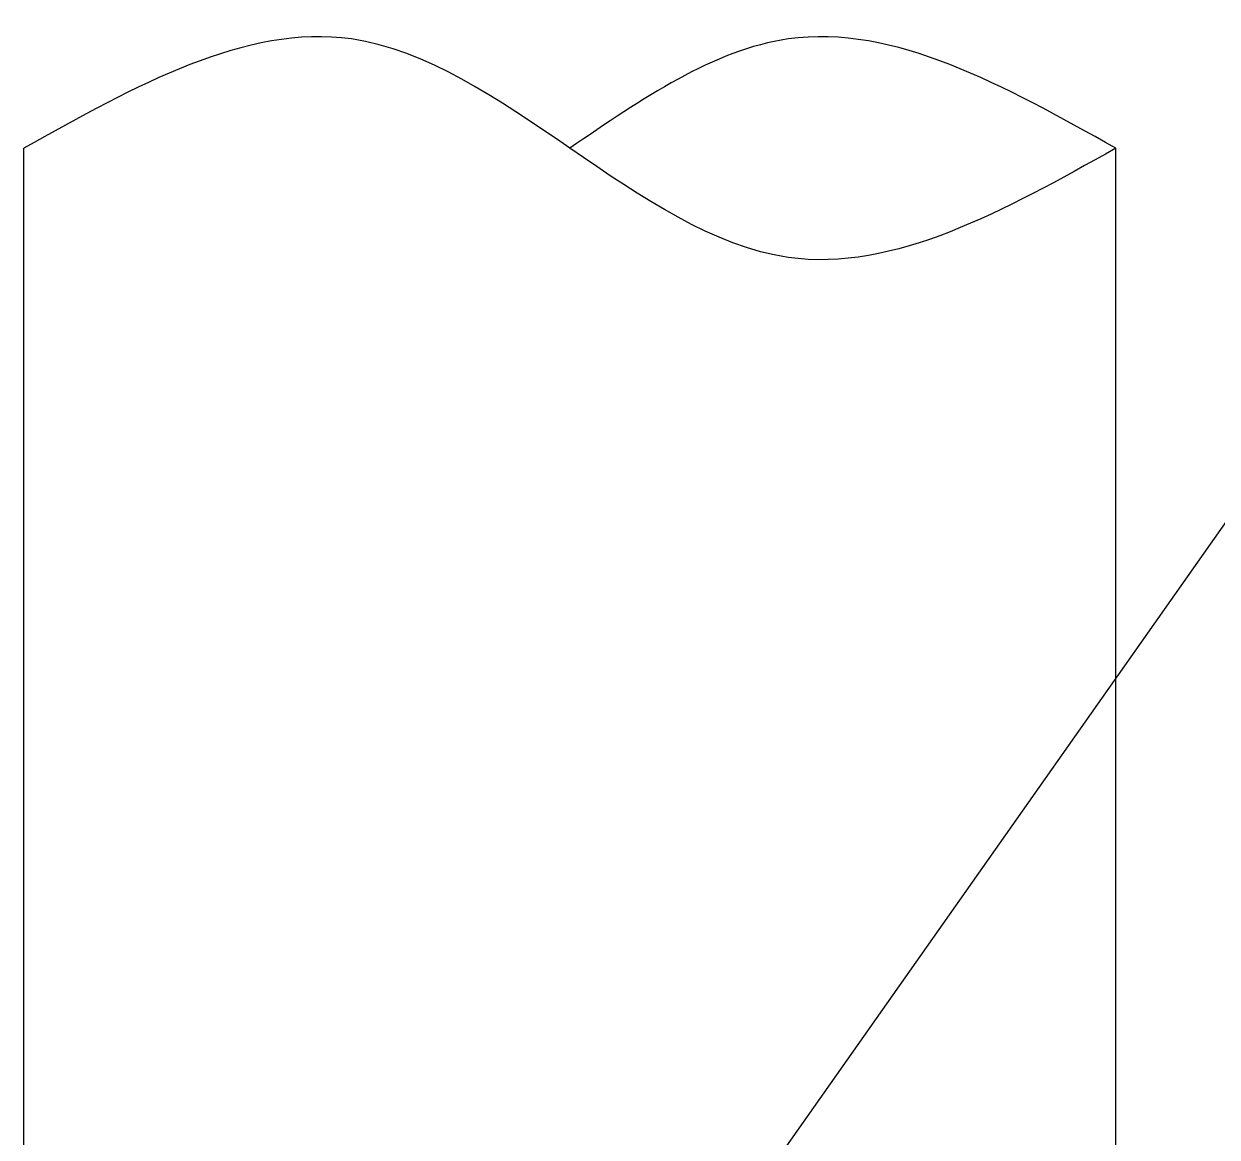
# Model space of a CAD drawing. Extents: x 27938 to 1507990, y 110129 to 923079.
# Drawn here: x 485636 to 487083, y 382806 to 384156 of the extents above; entities that cross this region are included whole.
import ezdxf

# ---------------------------------------------------------------- set-up
doc = ezdxf.new("R2010")
doc.units = 0
doc.header["$LTSCALE"] = 1000
doc.header["$MEASUREMENT"] = 0
doc.styles.get("Standard").update_dxf_attribs({"font": 'gbenor.shx', "bigfont": 'gbcbig.shx'})
doc.dimstyles.get("Standard").update_dxf_attribs({"dimtxt": 0.18, "dimasz": 0.18, "dimexe": 0.18, "dimexo": 0.0625, "dimgap": 0.09, "dimtad": 0, "dimtih": 1, "dimtoh": 1, "dimdec": 4, "dimzin": 0, "dimdsep": 46, "dimtxsty": 'Standard', "dimcen": 0.09, "dimadec": 0, "dimazin": 0, "dimtfac": 1, "dimtdec": 4, "dimtofl": 0, "dimtmove": 0, "dimatfit": 3, "dimfxl": 1, "dimtolj": 1, "dimtzin": 0, "dimarcsym": 0})

msp = doc.modelspace()

# ---------------------------------------------------------------- linework, layer by layer
at = {"linetype": 'Continuous'}
for p, q in [((485636.4, 382446.5), (485636.4, 384005.1)), ((486960.6, 382475.6), (486960.6, 384005.1))]:
    msp.add_line(p, q, dxfattribs=at)
msp.add_spline([(486960.6, 384005.1), (486563.3, 383872.7), (486033.6, 384137.5), (485636.4, 384005.1)], degree=3, dxfattribs=at)
msp.add_open_spline([(486960.6, 384005.1), (486825.9, 384080.5), (486596.1, 384209.1), (486385.6, 384064.9), (486298.5, 384005.1)], degree=3, knots=[0, 0, 0, 0, 3.604997, 6.154114, 6.154114, 6.154114, 6.154114], dxfattribs=at)

# ---------------------------------------------------------------- leaders
msp.add_leader([(486356.5, 382504.6), (487372.7, 383947.9)], dimstyle='Standard', override={"dimgap": 20, "dimtad": 0})

doc.saveas('drawing.dxf')
